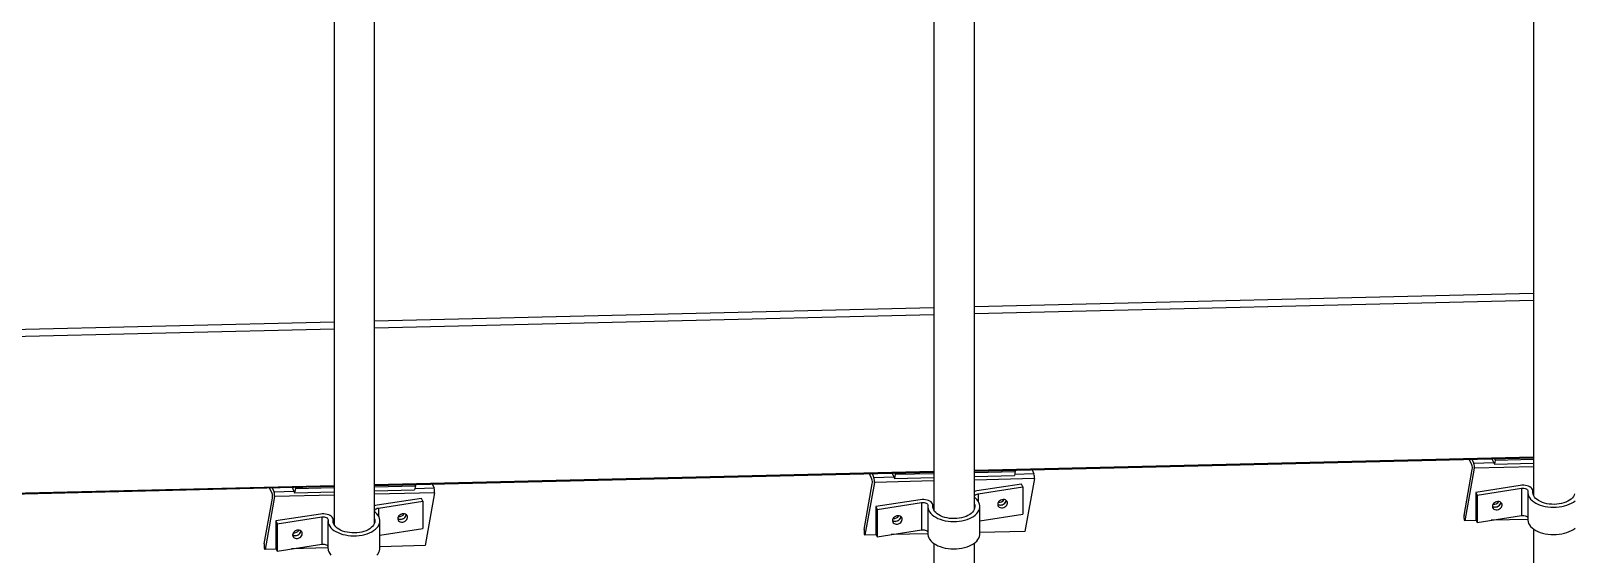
# Model space of a CAD drawing. Header units: millimetres. Extents: x 122 to 2816, y -707 to 556.
# Drawn here: x 332.8 to 394.2, y 233.9 to 254.7 of the extents above; entities that cross this region are included whole.
import ezdxf

# ---------------------------------------------------------------- set-up
doc = ezdxf.new("R2010")
doc.units = ezdxf.units.MM

msp = doc.modelspace()

# ---------------------------------------------------------------- linework, layer by layer
at = {"color": 7, "linetype": 'Continuous', "lineweight": 25}
for p, q in [((392.545047, 275.864667), (392.545047, 236.184837)), ((368.68668, 272.174165), (368.68668, 235.606027)), ((370.29668, 235.65335), (370.29668, 272.174165)), ((344.828312, 268.483662), (344.828312, 235.027981)), ((346.438312, 235.101704), (346.438312, 268.483662)), ((392.545047, 244.22735), (370.29668, 243.697452)), ((368.68668, 243.659106), (346.438312, 243.129207)), ((344.828312, 243.090861), (326.075954, 242.644228)), ((370.29668, 237.200777), (392.545047, 237.730676)), ((370.29668, 237.163656), (392.545047, 237.693554)), ((390.086354, 237.412684), (389.984296, 237.632564)), ((390.089715, 237.635075), (390.167672, 237.467118)), ((390.885178, 237.654021), (390.985382, 237.438134)), ((391.014936, 237.604092), (390.985382, 237.438134)), ((390.990596, 237.656531), (391.308781, 237.66411)), ((390.990596, 237.656531), (391.014936, 237.604092)), ((391.014936, 237.604092), (392.545047, 237.640535)), ((346.438312, 236.632532), (368.68668, 237.162431)), ((346.438312, 236.595411), (368.68668, 237.12531)), ((366.222471, 236.844308), (366.120413, 237.064188)), ((366.225832, 237.066699), (366.303789, 236.898742)), ((367.021295, 237.085645), (367.121499, 236.869758)), ((367.151053, 237.035715), (367.121499, 236.869758)), ((367.126713, 237.088155), (367.444898, 237.095734)), ((367.126713, 237.088155), (367.151053, 237.035715)), ((367.151053, 237.035715), (368.68668, 237.07229)), ((370.29668, 237.110636), (371.92383, 237.149391)), ((370.29668, 236.945383), (371.894275, 236.983433)), ((371.581305, 237.194252), (371.89949, 237.201831)), ((371.92383, 237.149391), (371.894275, 236.983433)), ((371.92383, 237.149391), (371.89949, 237.201831)), ((372.589534, 237.218266), (372.667491, 237.050309)), ((389.776059, 235.402166), (390.10116, 237.227697)), ((390.182478, 237.282131), (389.80812, 235.180004)), ((390.985382, 237.438134), (392.545047, 237.475281)), ((322.557884, 236.063762), (344.828312, 236.594186)), ((322.557884, 236.026641), (344.828312, 236.557065)), ((342.358588, 236.275932), (342.25653, 236.495812)), ((342.361949, 236.498323), (342.439906, 236.330366)), ((343.157412, 236.517269), (343.257616, 236.301382)), ((343.287171, 236.467339), (343.257616, 236.301382)), ((343.26283, 236.519779), (343.581016, 236.527358)), ((343.26283, 236.519779), (343.287171, 236.467339)), ((343.287171, 236.467339), (344.828312, 236.504045)), ((346.438312, 236.542391), (348.059947, 236.581015)), ((346.438312, 236.377138), (348.030393, 236.415057)), ((347.717422, 236.625876), (348.035607, 236.633455)), ((348.059947, 236.581015), (348.030393, 236.415057)), ((348.059947, 236.581015), (348.035607, 236.633455)), ((348.725651, 236.64989), (348.803609, 236.481933)), ((365.912177, 234.83379), (366.237277, 236.659321)), ((366.318595, 236.713755), (365.944237, 234.611628)), ((367.121499, 236.869758), (368.68668, 236.907037)), ((372.171646, 236.645969), (370.400782, 236.372045)), ((370.452546, 236.260522), (372.22341, 236.534446)), ((372.22341, 236.534446), (372.171646, 236.645969)), ((372.22341, 236.534446), (372.22341, 235.445725)), ((372.682298, 236.865322), (372.307939, 234.763195)), ((392.010838, 236.591791), (390.239974, 236.317867)), ((390.291738, 236.206344), (392.062602, 236.480268)), ((392.062602, 236.480268), (392.062602, 235.391547)), ((392.514366, 236.279967), (392.514366, 236.368744)), ((342.048294, 234.265414), (342.373394, 236.090945)), ((342.454713, 236.145379), (342.080354, 234.043252)), ((343.257616, 236.301382), (344.828312, 236.338792)), ((348.307763, 236.077593), (346.536899, 235.803669)), ((346.588663, 235.692146), (348.359527, 235.96607)), ((348.359527, 235.96607), (348.307763, 236.077593)), ((348.359527, 235.96607), (348.359527, 234.877349)), ((348.818415, 236.296946), (348.444057, 234.194819)), ((368.146955, 236.023415), (366.376091, 235.749491)), ((366.376091, 235.749491), (366.427855, 235.637968)), ((366.376091, 235.749491), (366.376091, 234.66077)), ((366.427855, 235.637968), (368.198719, 235.911892)), ((368.198719, 235.911892), (368.198719, 234.82317)), ((368.447591, 235.751637), (368.447591, 234.662915)), ((368.650483, 235.711591), (368.650483, 235.800368)), ((370.514257, 234.662915), (370.514257, 235.751637)), ((371.557619, 235.981645), (371.559658, 235.998884)), ((390.239974, 236.317867), (390.291738, 236.206344)), ((390.239974, 236.317867), (390.239974, 235.229146)), ((390.291738, 236.206344), (390.291738, 235.117623)), ((391.235823, 235.902564), (391.237862, 235.919803)), ((392.311473, 236.320013), (392.311473, 235.231292)), ((344.283072, 235.455039), (342.512208, 235.181115)), ((342.512208, 235.181115), (342.563972, 235.069592)), ((342.512208, 235.181115), (342.512208, 234.092394)), ((342.563972, 235.069592), (344.334836, 235.343516)), ((344.334836, 235.343516), (344.334836, 234.254794)), ((344.583708, 235.18326), (344.583708, 234.094539)), ((344.7866, 235.143215), (344.7866, 235.231992)), ((346.650374, 234.094539), (346.650374, 235.18326)), ((347.693736, 235.413269), (347.695775, 235.430505)), ((366.427855, 235.637968), (366.427855, 234.549247)), ((367.37194, 235.334188), (367.373979, 235.351426)), ((370.514257, 235.181347), (372.22341, 235.445725)), ((389.80812, 235.180004), (389.790866, 235.217179)), ((390.257812, 235.190715), (389.80812, 235.180004)), ((390.239974, 235.229146), (390.291738, 235.117623)), ((390.291738, 235.117623), (392.062602, 235.391547)), ((392.311473, 235.239628), (390.856437, 235.204972)), ((342.563972, 235.069592), (342.563972, 233.980871)), ((343.508057, 234.765812), (343.510096, 234.783048)), ((346.650374, 234.612971), (348.359527, 234.877349)), ((365.944237, 234.611628), (365.926983, 234.648803)), ((366.393929, 234.622339), (365.944237, 234.611628)), ((366.376091, 234.66077), (366.427855, 234.549247)), ((366.427855, 234.549247), (368.198719, 234.82317)), ((368.447591, 234.671252), (366.992554, 234.636596)), ((372.307939, 234.763195), (370.514257, 234.720474)), ((392.545047, 234.853548), (392.545047, 225.347587)), ((342.080354, 234.043252), (342.0631, 234.080427)), ((342.530046, 234.053963), (342.080354, 234.043252)), ((342.512208, 234.092394), (342.563972, 233.980871)), ((342.563972, 233.980871), (344.334836, 234.254794)), ((344.583708, 234.102875), (343.128671, 234.06822)), ((348.444057, 234.194819), (346.650374, 234.152098)), ((368.68668, 234.281314), (368.68668, 218.52286)), ((370.29668, 218.571443), (370.29668, 234.296749))]:
    msp.add_line(p, q, dxfattribs=at)
at = {"color": 8, "linetype": 'Continuous', "lineweight": 25}
for p, q in [((392.545047, 243.955791), (370.29668, 243.425892)), ((368.68668, 243.387546), (346.438312, 242.857648)), ((344.828312, 242.819301), (325.819555, 242.366562)), ((372.667491, 237.050309), (371.902942, 237.032099)), ((390.963135, 237.486064), (390.167672, 237.467118)), ((392.545047, 237.338401), (390.182478, 237.282131)), ((348.803609, 236.481933), (348.039059, 236.463723)), ((367.099252, 236.917688), (366.303789, 236.898742)), ((368.68668, 236.770157), (366.318595, 236.713755)), ((372.682298, 236.865322), (370.29668, 236.808503)), ((343.235369, 236.349312), (342.439906, 236.330366)), ((344.828312, 236.201912), (342.454713, 236.145379)), ((348.818415, 236.296946), (346.438312, 236.240258)), ((368.649545, 235.784563), (368.649545, 235.71871)), ((370.452546, 236.260522), (370.452546, 235.954698)), ((392.513428, 236.352939), (392.513428, 236.287086)), ((344.785662, 235.216187), (344.785662, 235.150334)), ((346.588663, 235.692146), (346.588663, 235.386322))]:
    msp.add_line(p, q, dxfattribs=at)
at = {"color": 7, "linetype": 'Continuous', "lineweight": 25, "flags": 128}
for points in [[(370.400782, 236.372045), (370.335881, 236.358445), (370.29668, 236.346368)], [(392.513428, 236.352939), (392.512191, 236.392792), (392.499101, 236.431927), (392.474548, 236.469181), (392.439263, 236.503441), (392.394298, 236.533689), (392.340993, 236.559022), (392.280935, 236.578685), (392.215914, 236.592094), (392.147868, 236.598848), (392.078824, 236.598746), (392.010838, 236.591791)], [(392.062602, 236.480268), (392.109534, 236.484168), (392.156737, 236.481581), (392.201559, 236.472652), (392.24148, 236.457882), (392.274256, 236.438103), (392.298046, 236.414425), (392.311512, 236.38818), (392.313897, 236.360842)], [(392.313897, 236.360842), (392.312306, 236.296077), (392.322887, 236.231594), (392.345517, 236.168153), (392.379929, 236.106503), (392.425716, 236.04737), (392.482339, 235.991452), (392.54913, 235.939407), (392.625302, 235.891849), (392.709956, 235.84934), (392.802096, 235.812379), (392.900634, 235.781403), (393.004408, 235.756778), (393.112196, 235.738793), (393.222726, 235.72766), (393.334695, 235.723511), (393.446784, 235.726394), (393.55767, 235.736276), (393.666047, 235.75304), (393.770636, 235.776489), (393.870205, 235.806345), (393.96358, 235.842258), (394.04966, 235.883803), (394.127429, 235.930491), (394.195972, 235.981771)], [(346.536899, 235.803669), (346.471998, 235.790069), (346.438312, 235.779891)], [(368.649545, 235.784563), (368.648308, 235.824416), (368.635218, 235.863551), (368.610665, 235.900805), (368.57538, 235.935065), (368.530415, 235.965313), (368.47711, 235.990646), (368.417052, 236.010309), (368.352031, 236.023718), (368.283985, 236.030472), (368.214941, 236.03037), (368.146955, 236.023415)], [(368.198719, 235.911892), (368.245651, 235.915792), (368.292854, 235.913205), (368.337676, 235.904276), (368.377597, 235.889506), (368.410373, 235.869727), (368.434163, 235.846049), (368.447629, 235.819804), (368.450014, 235.792466)], [(368.450014, 235.792466), (368.448423, 235.727701), (368.459005, 235.663218), (368.481635, 235.599777), (368.516046, 235.538127), (368.561833, 235.478994), (368.618456, 235.423076), (368.685247, 235.371031), (368.761419, 235.323473), (368.846073, 235.280964), (368.938213, 235.244003), (369.036751, 235.213027), (369.140525, 235.188402), (369.248313, 235.170416), (369.358843, 235.159284), (369.470812, 235.155134), (369.582901, 235.158018), (369.693787, 235.1679), (369.802164, 235.184664), (369.906754, 235.208113), (370.006323, 235.237969), (370.099697, 235.273882), (370.185777, 235.315427), (370.263546, 235.362115), (370.332089, 235.413395), (370.390596, 235.468663), (370.438379, 235.527268), (370.474874, 235.588517), (370.49965, 235.65169), (370.512416, 235.716041), (370.513021, 235.780811), (370.501457, 235.845238), (370.477862, 235.908561), (370.442513, 235.970034), (370.395827, 236.028933), (370.338355, 236.084562)], [(370.29668, 235.849923), (370.308577, 235.807709), (370.314256, 235.750677), (370.308183, 235.693658), (370.290445, 235.637456), (370.261292, 235.582865), (370.221135, 235.530653), (370.17054, 235.481558), (370.11022, 235.436271), (370.041027, 235.395431), (369.963935, 235.359614), (369.880033, 235.329325), (369.790502, 235.304991), (369.696606, 235.286956), (369.599669, 235.275473), (369.501057, 235.270704), (369.402162, 235.272717), (369.304377, 235.281483), (369.209081, 235.29688), (369.117619, 235.318688), (369.03128, 235.346602), (368.951282, 235.380228), (368.878752, 235.41909), (368.814713, 235.462642), (368.760069, 235.510269), (368.715589, 235.5613), (368.681902, 235.615015), (368.659482, 235.670656), (368.648645, 235.727439), (368.649545, 235.784563), (368.649545, 235.784563)], [(370.338355, 236.084562), (370.316743, 236.108925), (370.305673, 236.135541), (370.305767, 236.162914), (370.317021, 236.189504), (370.338802, 236.213817), (370.369885, 236.234488), (370.408524, 236.250353), (370.452546, 236.260522)], [(371.418472, 235.702266), (371.466515, 235.714829), (371.511539, 235.736863), (371.550716, 235.766984), (371.581583, 235.8033), (371.602202, 235.84353), (371.611276, 235.885144), (371.608235, 235.925529), (371.593271, 235.962146), (371.567323, 235.992696), (371.532023, 236.015258), (371.489588, 236.028415), (371.442684, 236.03134), (371.394259, 236.02385), (371.347355, 236.006414), (371.30492, 235.980129), (371.26962, 235.946646), (371.243673, 235.908069), (371.228708, 235.866822), (371.225668, 235.825497), (371.234742, 235.786689), (371.25536, 235.752839), (371.286227, 235.726072), (371.325404, 235.70807), (371.370429, 235.699966), (371.418472, 235.702266)], [(371.366708, 235.81379), (371.414751, 235.826352), (371.459776, 235.848386), (371.498952, 235.878507), (371.52982, 235.914824), (371.550438, 235.955053), (371.559512, 235.996667), (371.559657, 235.998881)], [(391.096676, 235.623186), (391.144719, 235.635748), (391.189744, 235.657782), (391.22892, 235.687904), (391.259788, 235.72422), (391.280406, 235.764449), (391.28948, 235.806063), (391.286439, 235.846448), (391.271475, 235.883066), (391.245528, 235.913616), (391.210227, 235.936178), (391.167792, 235.949335), (391.120889, 235.95226), (391.072463, 235.944769), (391.02556, 235.927334), (390.983125, 235.901049), (390.947824, 235.867566), (390.921877, 235.828989), (390.906913, 235.787742), (390.903872, 235.746416), (390.912946, 235.707609), (390.933564, 235.673758), (390.964432, 235.646991), (391.003608, 235.62899), (391.048633, 235.620885), (391.096676, 235.623186)], [(391.044912, 235.734709), (391.092955, 235.747271), (391.13798, 235.769305), (391.177157, 235.799427), (391.208024, 235.835743), (391.228642, 235.875973), (391.237716, 235.917587), (391.237862, 235.919801)], [(394.172066, 236.262034), (394.154328, 236.205832), (394.125175, 236.151241), (394.085018, 236.099029), (394.034422, 236.049934), (393.974103, 236.004647), (393.90491, 235.963807), (393.827818, 235.92799), (393.743916, 235.897701), (393.654385, 235.873367), (393.560489, 235.855332), (393.463552, 235.843849), (393.36494, 235.83908), (393.266045, 235.841093), (393.16826, 235.849859), (393.072964, 235.865256), (392.981502, 235.887064), (392.895163, 235.914978), (392.815165, 235.948604), (392.742635, 235.987466), (392.678596, 236.031018), (392.623952, 236.078645), (392.579472, 236.129676), (392.545785, 236.183391), (392.523365, 236.239032), (392.512528, 236.295815), (392.513428, 236.352939), (392.513428, 236.352939)], [(344.785662, 235.216187), (344.784425, 235.25604), (344.771335, 235.295175), (344.746782, 235.332428), (344.711497, 235.366689), (344.666532, 235.396937), (344.613227, 235.42227), (344.553169, 235.441933), (344.488148, 235.455342), (344.420102, 235.462096), (344.351058, 235.461994), (344.283072, 235.455039)], [(344.334836, 235.343516), (344.381768, 235.347416), (344.428971, 235.344829), (344.473793, 235.3359), (344.513714, 235.32113), (344.54649, 235.301351), (344.57028, 235.277673), (344.583746, 235.251427), (344.586131, 235.22409)], [(344.586131, 235.22409), (344.58454, 235.159325), (344.595122, 235.094842), (344.617752, 235.031401), (344.652163, 234.969751), (344.69795, 234.910618), (344.754573, 234.8547), (344.821364, 234.802655), (344.897536, 234.755097), (344.982191, 234.712588), (345.07433, 234.675627), (345.172868, 234.644651), (345.276642, 234.620026), (345.38443, 234.60204), (345.49496, 234.590908), (345.606929, 234.586758), (345.719018, 234.589642), (345.829904, 234.599524), (345.938281, 234.616288), (346.042871, 234.639737), (346.14244, 234.669593), (346.235814, 234.705506), (346.321894, 234.747051), (346.399663, 234.793739), (346.468206, 234.845019), (346.526714, 234.900287), (346.574496, 234.958892), (346.610991, 235.020141), (346.635767, 235.083314), (346.648533, 235.147665), (346.649138, 235.212435), (346.637574, 235.276862), (346.613979, 235.340185), (346.57863, 235.401658), (346.531945, 235.460557), (346.474472, 235.516185)], [(346.438312, 235.264817), (346.444694, 235.239333), (346.450373, 235.182301), (346.4443, 235.125282), (346.426562, 235.06908), (346.397409, 235.014489), (346.357252, 234.962277), (346.306657, 234.913182), (346.246337, 234.867895), (346.177144, 234.827055), (346.100052, 234.791238), (346.01615, 234.760949), (345.926619, 234.736615), (345.832723, 234.71858), (345.735786, 234.707096), (345.637175, 234.702328), (345.538279, 234.704341), (345.440494, 234.713107), (345.345199, 234.728504), (345.253736, 234.750312), (345.167397, 234.778226), (345.087399, 234.811852), (345.014869, 234.850714), (344.95083, 234.894266), (344.896186, 234.941893), (344.851706, 234.992924), (344.818019, 235.046639), (344.795599, 235.10228), (344.784762, 235.159063), (344.785662, 235.216187), (344.785662, 235.216187)], [(346.474472, 235.516185), (346.45286, 235.540549), (346.44179, 235.567165), (346.441885, 235.594537), (346.453138, 235.621128), (346.474919, 235.645441), (346.506002, 235.666112), (346.544641, 235.681977), (346.588663, 235.692146)], [(347.554589, 235.13389), (347.602632, 235.146452), (347.647656, 235.168487), (347.686833, 235.198608), (347.7177, 235.234924), (347.738319, 235.275154), (347.747393, 235.316768), (347.744352, 235.357153), (347.729388, 235.39377), (347.703441, 235.42432), (347.66814, 235.446882), (347.625705, 235.460039), (347.578801, 235.462964), (347.530376, 235.455474), (347.483473, 235.438038), (347.441037, 235.411753), (347.405737, 235.37827), (347.37979, 235.339693), (347.364825, 235.298446), (347.361785, 235.257121), (347.370859, 235.218313), (347.391477, 235.184463), (347.422344, 235.157696), (347.461521, 235.139694), (347.506546, 235.131589), (347.554589, 235.13389)], [(347.502825, 235.245414), (347.550868, 235.257976), (347.595893, 235.28001), (347.635069, 235.310131), (347.665937, 235.346448), (347.686555, 235.386677), (347.695629, 235.428291), (347.695775, 235.430505)], [(367.232793, 235.05481), (367.280836, 235.067372), (367.325861, 235.089406), (367.365037, 235.119528), (367.395905, 235.155844), (367.416523, 235.196073), (367.425597, 235.237687), (367.422556, 235.278072), (367.407592, 235.31469), (367.381645, 235.345239), (367.346345, 235.367802), (367.303909, 235.380959), (367.257006, 235.383884), (367.208581, 235.376393), (367.161677, 235.358958), (367.119242, 235.332673), (367.083941, 235.29919), (367.057994, 235.260613), (367.04303, 235.219366), (367.039989, 235.17804), (367.049063, 235.139233), (367.069681, 235.105382), (367.100549, 235.078615), (367.139725, 235.060614), (367.18475, 235.052509), (367.232793, 235.05481)], [(367.181029, 235.166333), (367.229073, 235.178895), (367.274097, 235.200929), (367.313274, 235.231051), (367.344141, 235.267367), (367.364759, 235.307596), (367.373833, 235.349211), (367.373979, 235.351424)], [(392.062602, 235.391547), (392.109534, 235.395447), (392.156737, 235.39286), (392.201559, 235.383931), (392.24148, 235.369161), (392.274256, 235.349382), (392.298046, 235.325704), (392.311473, 235.299587)], [(392.311473, 235.231292), (392.312306, 235.207356), (392.322887, 235.142873), (392.345517, 235.079432), (392.379929, 235.017782), (392.425716, 234.958649), (392.482339, 234.902731), (392.54913, 234.850686), (392.625302, 234.803128), (392.709956, 234.760619), (392.802096, 234.723658), (392.900634, 234.692682), (393.004408, 234.668057), (393.112196, 234.650071), (393.222726, 234.638939), (393.334695, 234.634789), (393.446784, 234.637673), (393.55767, 234.647555), (393.666047, 234.664319), (393.770636, 234.687768), (393.870205, 234.717624), (393.96358, 234.753537), (394.04966, 234.795082), (394.127429, 234.84177), (394.195972, 234.89305)], [(343.36891, 234.486434), (343.416953, 234.498996), (343.461978, 234.52103), (343.501155, 234.551151), (343.532022, 234.587468), (343.55264, 234.627697), (343.561714, 234.669311), (343.558674, 234.709696), (343.543709, 234.746314), (343.517762, 234.776863), (343.482462, 234.799426), (343.440026, 234.812583), (343.393123, 234.815508), (343.344698, 234.808017), (343.297794, 234.790581), (343.255359, 234.764296), (343.220058, 234.730814), (343.194111, 234.692237), (343.179147, 234.65099), (343.176106, 234.609664), (343.18518, 234.570857), (343.205799, 234.537006), (343.236666, 234.510239), (343.275843, 234.492238), (343.320867, 234.484133), (343.36891, 234.486434)], [(343.317146, 234.597957), (343.36519, 234.610519), (343.410214, 234.632553), (343.449391, 234.662675), (343.480258, 234.698991), (343.500876, 234.73922), (343.50995, 234.780835), (343.510096, 234.783048)], [(368.198719, 234.82317), (368.245651, 234.827071), (368.292854, 234.824484), (368.337676, 234.815555), (368.377597, 234.800785), (368.410373, 234.781006), (368.434163, 234.757328), (368.447591, 234.731211)], [(368.447591, 234.662915), (368.448423, 234.63898), (368.459005, 234.574497), (368.481635, 234.511056), (368.516046, 234.449406), (368.561833, 234.390273), (368.618456, 234.334355), (368.685247, 234.28231), (368.761419, 234.234752), (368.846073, 234.192243), (368.938213, 234.155282), (369.036751, 234.124306), (369.140525, 234.099681), (369.248313, 234.081695), (369.358843, 234.070563), (369.470812, 234.066413), (369.582901, 234.069297), (369.693787, 234.079179), (369.802164, 234.095943), (369.906754, 234.119392), (370.006323, 234.149248), (370.099697, 234.185161), (370.185777, 234.226706), (370.263546, 234.273394), (370.332089, 234.324674), (370.390596, 234.379942), (370.438379, 234.438547), (370.474874, 234.499796), (370.49965, 234.562969), (370.512416, 234.62732), (370.514257, 234.662915)], [(344.334836, 234.254794), (344.381768, 234.258695), (344.428971, 234.256108), (344.473793, 234.247179), (344.513714, 234.232409), (344.54649, 234.21263), (344.57028, 234.188952), (344.583708, 234.162835)], [(344.583708, 234.094539), (344.58454, 234.070604), (344.595122, 234.006121), (344.617752, 233.94268), (344.652163, 233.88103), (344.69795, 233.821897)], [(346.526714, 233.811566), (346.574496, 233.87017), (346.610991, 233.93142), (346.635767, 233.994593), (346.648533, 234.058944), (346.650374, 234.094539)]]:
    msp.add_lwpolyline(points, dxfattribs=at)
at = {"color": 7, "linetype": 'Continuous', "lineweight": 25}
for centre, radius, start, end in [((372.32817, 236.930064), 0.359997, 349.63951268, 19.51274145), ((389.747032, 237.292439), 0.359997, 349.63951268, 19.51274145), ((389.828351, 237.346873), 0.359997, 349.63951268, 19.51274145), ((348.464287, 236.361688), 0.359997, 349.63951268, 19.51274145), ((365.883149, 236.724063), 0.359997, 349.63951268, 19.51274145), ((365.964468, 236.778497), 0.359997, 349.63951268, 19.51274145), ((342.019266, 236.155687), 0.359997, 349.63951268, 19.51274145), ((342.100585, 236.210121), 0.359997, 349.63951268, 19.51274145), ((371.341166, 236.034147), 0.222729, 238.71987659, 346.36596577), ((371.331244, 235.994105), 0.18377, 234.87972309, 281.12670106), ((371.280745, 236.162302), 0.239561, 263.3631912, 326.43373126), ((391.01937, 235.955066), 0.22273, 238.72009831, 346.36594981), ((391.009448, 235.915025), 0.18377, 234.87972309, 281.12670106), ((390.958949, 236.083222), 0.239561, 263.36285119, 326.43407276), ((347.467361, 235.425729), 0.18377, 234.87972309, 281.12670106), ((347.477282, 235.465771), 0.22273, 238.72092588, 346.36589025), ((347.416862, 235.593926), 0.239561, 263.3631717, 326.43375073), ((367.155487, 235.38669), 0.22273, 238.7203869, 346.36592904), ((367.145566, 235.346649), 0.18377, 234.87972309, 281.12670106), ((367.095066, 235.514846), 0.239561, 263.36333478, 326.43358689), ((390.130187, 235.337424), 0.359997, 169.63951268, 199.51274145), ((343.291604, 234.818314), 0.22273, 238.72090985, 346.3658914), ((343.281683, 234.778273), 0.18377, 234.87972309, 281.12670106), ((343.231183, 234.94647), 0.239561, 263.36310707, 326.43381582), ((366.266304, 234.769048), 0.359997, 169.63951268, 199.51274145), ((342.402421, 234.200672), 0.359997, 169.63951268, 199.51274145)]:
    msp.add_arc(centre, radius, start, end, dxfattribs=at)

doc.saveas('drawing.dxf')
